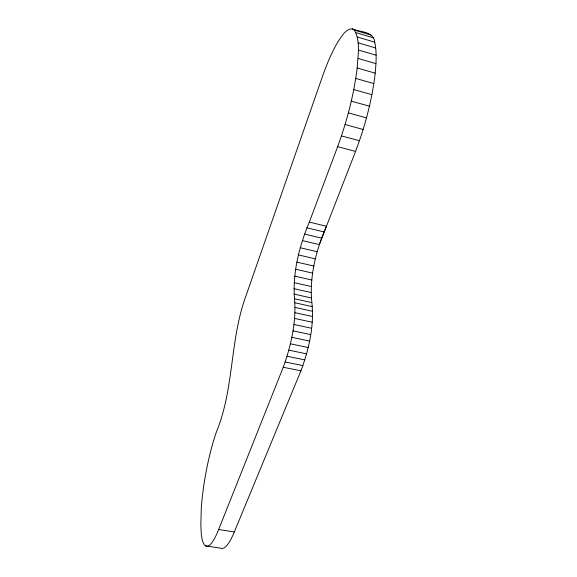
<?xml version="1.0" encoding="UTF-8"?>
<svg xmlns="http://www.w3.org/2000/svg" width="577" height="577" viewBox="0 0 577 577"><rect width="100%" height="100%" fill="white"/><g stroke="black" fill="none" stroke-linecap="round" stroke-linejoin="round"><path stroke-width="0.87" d="M205.643 545.885L220.616 548.15A68.735 14.353 -80.2 0 0 234.32 531.958L300.92 370.823C308.998 349.229 314.364 325.76 311.854 302.629C309.243 276.52 316.081 250.065 326.452 226.256L309.322 222.095C299.268 246.163 292.496 272.56 294.508 298.792C296.477 322.045 291.111 345.472 283.249 367.253L218.654 529.513A69.009 13.314 -80 0 1 201.229 533.552L200.846 524.904L201.301 507.702A69.009 13.314 -80 0 1 216.865 430.759C233.952 388.415 229.999 341.534 244.973 298.735L322.298 76.921C326.647 64.703 331.515 52.601 338.158 41.436C341.757 36.567 345.306 28.929 352.251 28.85C360.019 32.29 373.557 31.014 374.754 42.171C376.904 52.37 376.139 62.879 375.201 73.171C372.057 99.958 365.118 126.226 355.555 151.419L319.319 244.605L302.377 240.587M309.322 222.095L337.639 146.666C346.965 121.257 353.838 94.873 357.192 67.985C357.805 55.558 360.863 41.393 354.271 30.062L352.251 28.85M218.654 529.513L234.32 531.958M283.249 367.253L300.92 370.823M285.197 361.995L302.925 365.609M287.065 356.261L304.836 359.904M288.803 350.152L306.596 353.838M290.39 343.791L308.19 347.513M291.774 337.314L309.568 341.057M292.95 330.83L310.714 334.602M293.881 324.483L311.609 328.284M294.544 318.396L312.222 322.211M295.071 307.447L312.604 311.284M294.948 312.684L312.561 316.506M294.926 302.795L312.366 306.632M294.054 294.111L311.291 297.941M294.508 298.792L311.854 302.629M293.96 288.695L311.09 292.532M294.212 282.665L311.27 286.509M294.818 276.145L311.804 280.004M295.749 269.257L312.691 273.137M296.996 262.146L313.91 266.047M298.525 254.926L315.431 258.871M300.314 247.749L317.227 251.731M304.519 234.053L321.512 238.113M306.87 227.792L323.921 231.904M337.639 146.666L355.555 151.419M341.461 135.905L359.471 140.73M345.068 124.56L363.149 129.472M348.371 112.89L366.496 117.874M351.299 101.134L369.431 106.182M353.773 89.565L371.898 94.671M355.757 78.436L373.831 83.586M357.192 67.985L375.201 73.171M358.065 58.443L375.98 63.65M358.36 49.997L376.154 55.204M358.086 42.799L375.742 48.006M357.257 36.986L374.754 42.171M354.271 30.062L371.451 35.183M355.908 32.622L373.24 37.772"/></g></svg>
